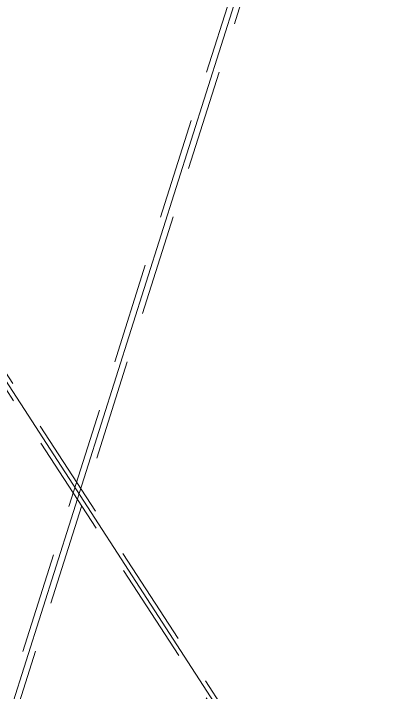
# Model space of a CAD drawing. Header units: metres. Extents: x 1753726 to 1755216, y 5920592 to 5921703.
# Drawn here: x 1755126.29 to 1755138.09, y 5921427.04 to 5921448.32 of the extents above; entities that cross this region are included whole.
import ezdxf

# ---------------------------------------------------------------- set-up
doc = ezdxf.new("R2010")
doc.units = ezdxf.units.M
doc.linetypes.add('CENTER', pattern=[50.8, 31.75, -6.35, 6.35, -6.35])
doc.linetypes.add('HIDDEN2', pattern=[4.7625, 3.175, -1.5875])
doc.layers.add('P-PIPE-____-CNTR', color=1, linetype='CENTER', lineweight=9)
doc.layers.add('P-PIPE-____-OTLN', color=6, linetype='HIDDEN2', lineweight=18)

# ---------------------------------------------------------------- blocks, each defined once
blk = doc.blocks.new('308492-ARUP-TUTB-MOD-0001_rvt-1-X-ARUP-GL-HERNE_BAY_ALIGNMENT')
at = {"layer": 'P-PIPE-____-CNTR'}
blk.add_line((1755124.403, 5921420.815), (1755209.801, 5921690.049), dxfattribs=at)
blk.add_line((1755124.403, 5921420.815), (1755209.801, 5921690.049), dxfattribs=at)
at = {"layer": 'P-PIPE-____-OTLN'}
for p, q in [((1755209.622, 5921690.106), (1755124.224, 5921420.872)), ((1755124.581, 5921420.759), (1755209.98, 5921689.992))]:
    blk.add_line(p, q, dxfattribs=at)
blk = doc.blocks.new('308492-ARUP-STPU-MOD-1500_rvt-1-X-ARUP-GL-HERNE_BAY_ALIGNMENT')
at = {"layer": 'P-PIPE-____-CNTR'}
blk.add_line((1755133.934, 5921424.659), (1755124.673, 5921438.92), dxfattribs=at)
blk.add_line((1755133.934, 5921424.659), (1755124.673, 5921438.92), dxfattribs=at)
at = {"layer": 'P-PIPE-____-OTLN'}
for p, q in [((1755124.558, 5921438.846), (1755133.819, 5921424.585)), ((1755134.048, 5921424.734), (1755124.787, 5921438.995))]:
    blk.add_line(p, q, dxfattribs=at)

msp = doc.modelspace()

# ---------------------------------------------------------------- block references
for name in ['308492-ARUP-TUTB-MOD-0001_rvt-1-X-ARUP-GL-HERNE_BAY_ALIGNMENT', '308492-ARUP-STPU-MOD-1500_rvt-1-X-ARUP-GL-HERNE_BAY_ALIGNMENT']:
    msp.add_blockref(name, (0, 0))

doc.saveas('drawing.dxf')
